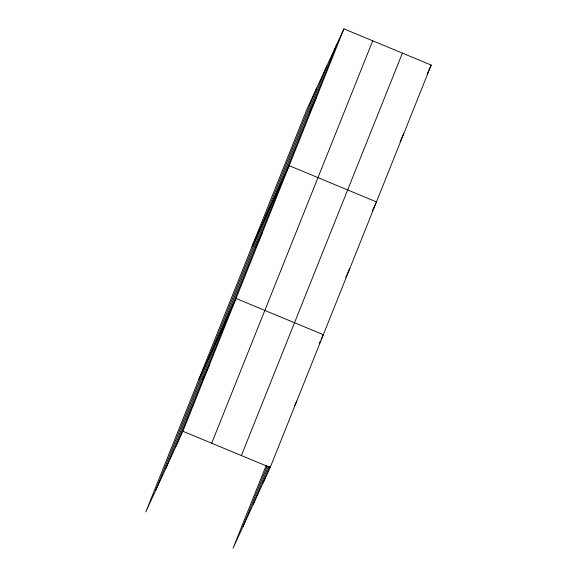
<?xml version="1.0" encoding="UTF-8"?>
<svg xmlns="http://www.w3.org/2000/svg" width="577" height="577" viewBox="0 0 577 577"><rect width="100%" height="100%" fill="white"/><g stroke="black" fill="none" stroke-linecap="round" stroke-linejoin="round"><path stroke-width="0.87" d="M155.689 490.414L316.708 87.992M165.88 468.25L326.907 65.828M175.776 446.735L336.795 44.314M343.914 28.85L306.813 109.5L145.793 511.922L182.887 431.271L343.914 28.85L431.207 65.078L270.187 467.5L233.086 548.15L266.3 465.149M211.694 443.223L372.72 40.808M241.381 455.541L402.4 53.12M242.982 526.635L267.223 466.05M253.173 504.478L268.456 466.295M263.069 482.963L269.711 466.367M309.423 112.731L316.535 97.261M252.07 246.329L289.164 165.671L376.456 201.9L372.338 210.857M255.481 247.54L262.593 232.069M198.928 379.125L236.029 298.468L323.322 334.696L321.079 339.586M202.347 380.337L209.458 364.866M427.088 74.036L431.207 65.078M400.092 141.632L403.835 133.489M345.774 277.256L349.893 268.298M319.204 343.654L320.329 341.209M294.508 405.984L296.751 401.094M182.887 431.271L270.187 467.5"/></g></svg>
